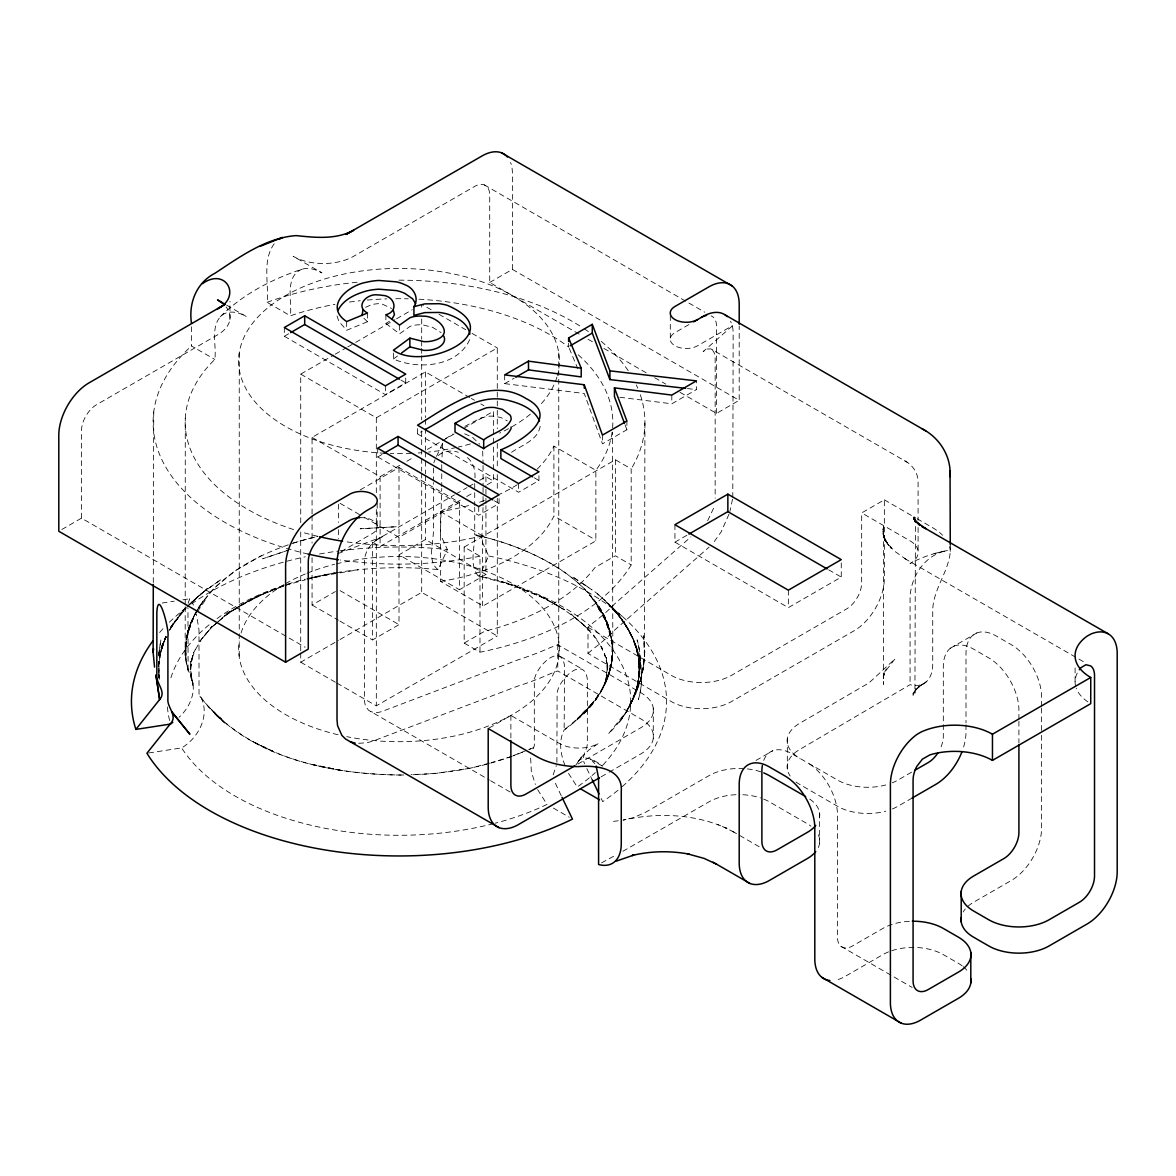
<?xml version="1.0" encoding="UTF-8"?>
<svg xmlns="http://www.w3.org/2000/svg" width="1176" height="1176" viewBox="0 0 1176 1176"><rect width="100%" height="100%" fill="white"/><g stroke="black" fill="none" stroke-linecap="round" stroke-linejoin="round"><path stroke-width="0.75" stroke-dasharray="5 3.75" d="M185.205 606.772L185.176 648.873C183.618 662.514 191.026 674.127 193.305 686.902C193.511 698.559 187.513 709.51 179.075 717.228M185.205 604.934L185.279 418.215M1075.084 681.654L1075.099 665.469M153.292 582.561L153.733 411.967M644.904 422.978L644.492 658.442C642.743 681.933 632.6 703.909 618.943 722.828C632.761 704.968 641.626 682.492 639.082 659.648L638.994 676.391L636.245 691.106L639.141 674.892L638.686 658.34L639.332 674.201L638.406 656.914L634.173 641.082L638.495 657.649L639.656 673.451C641.008 639.876 619.693 611.491 594.659 591.557C614.254 607.463 631.174 627.646 637.848 652.445L632.82 638.436L625.338 623.927L633.599 640.156L638.303 655.458L632.82 638.436L623.971 622.31L612.431 607.61C635.055 632.1 648.049 666.718 638.362 699.617C649.137 663.661 632.35 626.338 606.022 601.715L622.236 620.046L631.512 635.51M229.923 319.534L230.011 301.379M158.804 663.72L158.833 661.603L158.951 676.112L158.804 663.72L161.171 648.946L158.804 663.72L159.201 679.405M565.024 765.561C560.614 754.448 558.321 741.071 564.142 730.061C585.222 714.817 604.229 694.266 610.594 668.394C626.338 591.116 536.374 548.192 474.722 534.727L474.722 507.297M950.252 544.635C952.413 568.625 932.347 587.706 932.73 611.564L932.73 663.94A42.762 24.696 60 0 1 910.062 684.667L799.68 749.494A42.762 24.696 0 0 0 790.184 776.072M577.078 719.536C612.784 692.37 625.132 637.318 595.071 601.348L604.964 617.444L610.903 634.114C606.919 619.693 599.245 606.61 589.646 595.218L594.101 601.156M732.78 497.492L733.148 333.969A41.939 18.816 -69.2 0 0 732.383 325.914L732.192 325.796A42.762 24.696 -60 0 0 730.561 321.313M556.895 762.357L557.101 696.736C554.513 683.035 583.987 652.989 587.338 679.287L587.338 741.453C588.323 749.274 580.577 755.992 584.59 763.724M530.641 758.079L531.332 771.456L535.345 784.48M612.064 660.25C614.695 644.61 609.932 629.072 603.156 615.121C620.678 645.183 612.167 683.447 588.838 707.687C599.422 695.604 608.021 681.389 611.123 665.454L606.419 680.889L611.123 665.454M188.101 603.347L189.689 598.76L193.555 605.111M553.19 774.852L556.322 765.679M158.569 666.513L160.803 651.181L165.875 636.113L159.392 656.693L164.993 638.759M190.233 669.644L192.923 653.885L190.233 669.644L190.894 660.986L190.982 675.994L190.718 670.702L193.305 686.902L190.924 674.201L192.996 683.712L191.35 676.097M158.789 653.577L160.921 639.744L158.584 654.341M158.892 656.09L159.686 650.872L165.596 636.863M732.516 499.197L729.943 511.384M158.819 655.62L159.686 650.872L166.272 636.716M540.181 426.315C537.77 440.471 521.438 445.234 511.222 452.54M609.8 670.893L611.932 661.706L612.828 649.74L612.358 432.239M160.803 651.181L160.171 653.871L165.978 637.098M607.625 677.582L611.932 661.706L612.74 647.653L612.828 649.74C607.286 581.312 533.419 548.222 474.722 534.727C474.854 547.751 468.989 565.288 478.176 575.887L513.677 585.604L545.752 598.702L513.677 585.604L501.079 581.547C523.188 588.691 545.002 597.32 564.671 609.859L539.828 595.85C558.174 605.125 575.681 616.371 590.234 631.012L570.992 614.019L585.383 626.44L597.085 639.7L593.424 635.099L602.671 649.093L599.981 644.419L606.331 658.589L604.449 653.724L607.977 668.1L606.346 657.619L607.242 671.952L607.58 665.837L605.963 679.772L607.36 673.201L603.288 687.357L609.212 672.819L599.981 693.311L584.81 712.568L564.142 730.061L564.568 666.13C561.305 639.906 531.773 669.997 534.316 683.594L534.316 745.76L532.757 749.744M469.665 339.629C457.42 366.853 418.141 369.999 393.431 358.974L393.431 350.242M433.812 462.844L435.032 459.625M442.646 443.249L441.75 462.815M713.553 508.311L707.261 521.512M728.973 514.221L721.153 531.875L713.332 542.9M192.232 657.869L190.791 662.073L195.378 649.49L193.437 652.959L201.375 639.406L212.253 626.235L199.802 641.229L211.151 627.896L217.516 622.236M605.89 681.962C616.65 658.56 613.74 630.659 600.054 609.095M195.877 612.461L190.997 622.633L186.911 635.746L188.866 627.896L193.349 618.032L186.911 635.746L185.176 648.873L188.733 627.734L195.495 612.755M913.032 695.472L915.928 687.96L914.928 693.149L915.428 524.981M193.349 618.032L188.072 631.924L185.646 645.359C193.908 581.532 262.174 549.486 317.814 536.241M165.934 637.392L162.244 645.521L166.213 636.863M436.546 456.361L443.352 441.676M336.63 572.624A231.745 133.799 0 0 1 438.075 569.61L447.365 549.56L440.412 534.389L441.75 488.422M602.788 765.194A231.745 133.799 0 0 0 479.382 575.99L488.672 555.954L481.719 540.784L483.057 507.606M196.995 610.418C189.953 622.765 185.073 636.378 185.205 650.725C185.529 636.231 189.601 621.648 197.744 609.609M196.245 611.388L203.36 600.774L198.685 608.139M170.182 629.263L181.457 612.358L169.594 629.616L172.754 623.824L171.02 627.087L185.499 608.36M914.781 690.944L912.826 694.163L918.853 686.343L915.898 689.489L926.409 681.668L918.03 687.328L923.042 683.976M603.361 687.298L592.645 703.645L573.609 722.681M169.858 629.351L175.68 620.164L170.652 627.264L186.322 607.889M168.888 630.88L178.429 616.474L185.573 608.521M274.199 243.77C261.925 260.602 269.113 283.254 267.084 302.335L290.399 315.8A213.826 123.451 0 0 1 334.94 304.363M197.465 611.726L205.521 599.775M575.799 765.15L581.326 757.212L588.985 749.891L598.584 743.379A27.798 16.052 0 0 1 559.276 743.379L510.884 715.449L488.202 728.547M581.326 757.212L577.151 763.003C583.399 752.728 595.806 760.901 602.406 766.09M612.123 432.121A213.826 123.451 0 0 1 595.865 470.326L595.865 540.166L594.953 541.386L484.571 605.111L482.469 605.64L440.5 581.414L440.5 511.575A160.377 92.595 0 0 0 470.371 505.063M226.63 305.172L246.299 316.52C239.184 312.39 229.423 309.773 222.176 315.021C209.637 325.943 216.869 345.494 214.796 359.444A213.826 123.451 0 0 0 294.985 530.009M198.494 607.272L214.194 588.073L235.362 570.713L261.366 555.689M186.763 607.198L207.344 588.47L189.101 604.464M445.337 438.839L452.819 434.091M189.321 604.582L201.184 593.659L221.294 579.342L201.184 593.659L188.557 605.125M385.875 314.742L385.875 323.474L399.575 333.822L409.998 326.443A16.979 9.805 0 0 1 415.055 325.135L416.907 324.914A20.448 11.804 0 0 1 422.875 324.899L432.621 327.34L441.103 332.617M181.898 611.211L187.219 606.346M220.294 316.726C242.947 294.176 271.965 279.109 302.1 269.172C308.862 267.128 315.962 269.569 321.901 272.876L293.162 256.28A42.762 24.696 0 0 0 353.638 256.28L474.604 186.44A21.389 12.348 -60 0 1 489.716 195.172L489.716 282.475L581.708 335.572M218.795 621.104L225.16 615.46L215.869 623.574M732.383 325.914L703.16 351.58L707.261 349.022L710.877 348.89L906.52 461.845C913.135 465.858 917.736 473.193 918.088 480.969L918.088 520.365M588 627.278L671.158 675.289A42.762 24.696 0 0 0 731.634 675.289L846.558 608.947A21.389 12.348 -60 0 0 861.67 582.767L861.67 512.927L884.352 499.829L884.352 578.401A42.762 24.696 -60 0 1 854.114 630.777L731.634 701.484A42.762 24.696 0 0 1 671.158 701.484L588 653.474L588 627.278L593.219 622.707A245.931 141.987 0 0 0 614.445 604.067L690.871 536.947M588 653.474L593.219 648.887A245.931 141.987 0 0 0 614.445 630.248L709.157 547.09M214.546 624.735L210.563 628.219L217.295 622.501M218.633 621.354C237.346 604.949 260.072 594.071 283.416 585.971L252.913 598.378L225.131 614.431L262.968 593.718L242.462 604.317L224.116 616.136L244.799 603.038L268.51 591.66L283.828 586.001M438.251 455.538C443.646 450.761 451.657 449.996 458.302 452.26M148.661 752.993L181.648 747.892C199.626 737.249 211.533 712.876 199.023 693.884L198.994 629.998L196.392 614.019M393.431 358.974L400.266 353.932M365.589 307.318L372.028 304.408L377.819 303.687A13.715 7.923 0 0 1 382.215 304.099L391.564 308.435M385.875 323.474L389.432 321.254M284.327 327.531L284.327 336.262L289.031 333.558M300.718 522.747L300.718 374.13L333.705 355.079M335.278 354.167L346.273 347.831M347.846 346.92L354.138 343.289M355.696 342.378L394.974 319.71M396.547 318.799L412.261 309.729M61.828 529.509L81.482 518.16L305.113 647.27M489.716 282.475L512.398 269.377L739.204 400.31L739.204 326.031M284.327 336.262L385.36 394.592L405.72 382.847L405.72 374.115M312.066 513.927L312.066 437.413L425.462 371.939L469.768 397.517M300.718 374.13L376.32 417.774L497.286 347.934L497.286 408.484M377.702 448.218L377.702 456.95L382.391 454.23M417.539 428.711L417.539 433.944L422.213 431.239M504.68 374.909L504.68 383.641L514.206 378.143M312.066 437.413L380.098 476.692L400.575 464.873M406.881 461.242L413.173 457.596M427.344 449.423L454.127 433.959M463.579 428.505L493.494 411.233L493.494 436.296M360.224 489.907L399.002 467.534L459.478 502.446L459.478 589.749L485.938 574.461L485.938 505.665M688.945 324.576L674.936 332.661A16.038 9.261 0 0 0 674.936 345.759A16.038 9.261 0 0 0 697.618 345.759L732.192 325.796M341.113 551.588L372.542 533.434A16.038 9.261 0 0 0 375.732 522.982A16.038 9.261 0 0 0 359.797 517.675M399.002 467.534L399.002 624.662L372.542 639.935L372.542 542.165L454.436 494.89M456.009 493.979L467.034 487.614M468.621 486.702L473.34 483.968M479.646 480.337L485.938 476.706L493.494 481.058L493.494 472.105M372.542 542.165L380.098 546.531L460.419 500.153M466.725 496.522L473.031 492.891M487.202 484.703L493.494 481.058M459.478 502.446L399.002 537.359L363.325 516.779M312.066 557.659L312.066 605.023L335.41 591.543M485.938 574.461L425.462 539.549L399.002 554.822L459.478 589.749M377.702 456.95L478.735 515.279L499.094 503.519L499.094 494.802M417.539 433.944L518.572 492.274L538.946 480.514L538.946 471.796M504.68 383.641L584.266 393.49L602.45 443.852L626.896 429.74L626.896 421.008M619.825 397.267L671.805 403.809L696.413 389.609L696.413 380.877M464.167 547.06L615.371 459.757L631.189 468.901L631.189 564.921A245.902 141.973 0 0 1 479.984 652.21L464.167 643.081L464.167 547.06L479.984 556.189L479.984 652.21M680.037 392.343L716.522 413.408L739.204 400.31M300.718 653.033L300.718 662.206L338.423 640.435M339.996 639.524L421.684 592.366L497.286 636.01L497.286 498.404M464.167 643.081L484.571 631.306A213.826 123.451 0 0 0 594.953 567.567L615.371 555.792L631.189 564.921M336.939 683.124L376.32 705.85L497.286 636.01M674.936 524.716L674.936 542.165L687.387 534.977M674.936 542.165L788.346 607.639L841.266 577.093L841.266 559.629M577.96 764.018L640.92 727.665A42.762 24.696 0 0 0 640.92 692.752L557.762 644.742L549.824 647.755A245.931 141.987 0 0 1 517.543 660.015L382.612 711.23A22.182 15.141 -48.7 0 1 373.498 712.362L370.896 711.598M601.156 776.822L607.522 773.147M609.109 772.22L640.92 753.86A42.762 24.696 0 0 0 640.92 718.948L557.762 670.937L549.824 673.951A245.931 141.987 0 0 1 517.543 686.196L373.498 740.88L367.162 742.762L358.136 743.32M756.05 760.402L772.676 750.803M950.399 648.211L976.8 632.953M911.562 772.191L897.964 780.055A42.762 24.696 0 0 1 892.246 782.819M912.135 798.048L897.964 806.236A42.762 24.696 0 0 1 892.246 809M464.887 426.359L480.234 418.274L486.32 416.569A19.448 11.231 0 0 1 494.581 416.23L500.917 417.553L507.282 420.876M601.539 862.875L614.872 855.613M622.854 851.292L708.966 801.87A42.762 24.696 0 0 1 739.954 794.638M337.056 315.903L338.806 321.313L346.655 330.294L367.485 321.739L367.485 313.007M522.511 752.17L512.898 755.977M529.024 749.509L533.904 747.51L528.862 749.509M302.1 269.172C284.122 276.419 292.251 301.894 290.399 315.8M512.03 756.139C480.425 768.031 446.512 773.543 412.82 774.734M513.721 755.462L527.171 750.17M338.173 553.514L382.612 536.638C372.821 540.651 364.839 550.221 364.369 561.025L364.369 700.69L365.471 706.247L368.647 710.304L489.422 780.026M511.354 756.565L491.333 762.68M285.533 585.383L290.634 583.502L287.855 584.428M934.009 553.602L947.753 550.412C934.641 553.014 921.778 556.998 910.062 563.554A27.798 16.052 0 0 0 910.062 540.857L861.67 512.927M288.546 550.089L262.645 558.806L288.767 550.015M943.784 551.323C923.38 556.895 910.327 577.989 910.062 598.481L910.062 684.667M293.191 543.003L315.932 536.8M285.077 585.354L305.407 579.841M307.098 579.386L337.674 572.33L311.199 577.739L358.019 569.801M489.569 763.136L470.253 768.207L434.767 773.543L411.027 774.675M162.112 603.038L174.18 601.171M182.794 599.833L189.689 598.76M613.519 821.348L618.253 820.804M438.075 569.61C426.447 561.496 434.106 540.769 433.415 528.333L433.415 482.616M478.176 575.887L479.382 575.99M687.401 388.565L696.413 389.609M464.608 433.797L472.355 437.119L479.617 444.131M734.015 832.211L725.665 827.86L726.886 828.418C694.575 813.733 657.384 812.381 623.074 820.128L633.467 817.643L645.433 812.366L708.966 775.69A42.762 24.696 0 0 1 742.923 768.545M726.886 828.418L717.845 824.611M484.321 184.911L704.777 312.199M904.653 460.772L907.21 462.241M884.352 499.829L915.575 517.852M917.133 518.748L932.73 527.759A59.873 34.56 0 0 1 942.535 535.212M588.059 339.247L592.807 341.981M603.92 348.405L646.741 373.115M654.664 377.702L665.763 384.111M904.653 558.541L1086.492 663.455M431.136 309.744L421.684 304.29L421.684 309.803M439.001 314.301L465.784 329.75M472.076 333.396L497.286 347.934M828.654 569.816L841.266 577.093M471.341 398.444L474.516 400.266M480.837 403.927L484.012 405.749M537.241 469.077A160.377 92.595 0 0 0 553.911 446.101L595.865 470.326M400.987 380.113L405.72 382.847M534.183 477.765L538.946 480.514M440.5 581.414A160.377 92.595 0 0 0 553.911 515.941L595.865 540.166M494.361 500.785L499.094 503.519M191.482 326.766L191.482 345.979L214.796 359.444M440.5 511.575L482.469 535.8L482.469 605.64M340.07 503.343L361.782 515.882M560.511 656.561L583.237 669.688M340.07 590.631L399.002 624.662M732.148 831.123L760.666 847.587M312.066 605.023L338.423 620.237M339.967 621.134L372.542 639.935M841.016 946.357L912.179 987.443M300.718 662.206L335.366 682.212M553.396 808.088L569.287 817.261M490.657 780.746L512.839 793.55M602.171 765.958L589.985 758.887L594.909 763.65M906.52 559.614L894.348 551.015L885.748 541.18L891.511 548.575L890.158 546.855M367.485 321.739L363.119 317.535M622.178 616.298L609.506 605.184L619.076 615.915L630.483 633.114L636.716 647.579M467.372 457.567C474.457 463.373 475.78 473.105 474.722 481.69M712.347 349.742L714.435 353.168L715.155 358.504L715.155 498.168M887.204 543.062L888.6 545.399L883.882 537.226L887.204 543.062L882.926 533.683L886.601 542.871L883.441 534.463L882.691 530.626L885.013 540.343L882.985 528.818L883.47 535.889L883.47 526.627L883.47 684.285L883.47 675.039L883.058 679.552L884.278 672.79L883.279 676.95L886.469 668.953L884.293 672.643L895.112 658.78L869.152 682.771L799.68 723.313A42.762 24.696 0 0 0 799.68 758.226M599.466 610.197L596.644 605.273L605.831 621.384L611.138 638.171L605.831 621.384M568.493 773.338L577.284 786.965A231.745 133.799 0 0 0 595.321 772.573M537.638 789.64L547.046 804.413A231.745 133.799 0 0 1 495.287 823.185M586.853 768.619L592.248 779.864M601.215 798.548L602.7 801.635A267.555 154.468 0 0 0 618.782 789.581M561.231 795.726L554.352 781.173M569.302 348.405L577.71 368.544M625.029 424.771L626.896 429.74M188.116 671.055L185.573 656.855L185.367 647.094L185.646 658.428L185.573 656.855L188.116 671.055L187.954 607.874M158.407 674.127L159.01 677.626M482.675 451.143L483.057 463.726M158.76 674.333L159.274 677.788M158.907 675.391L159.113 678.067M1041.598 706.217L1041.598 697.118A42.762 24.696 60 0 0 1011.36 644.742L996.234 636.01A42.762 24.696 60 0 0 965.996 653.474L965.996 722.902M1041.598 708.025L1041.598 733.486M1041.598 735.309L1041.598 828.066A42.762 24.696 -60 0 1 1011.36 880.442L973.566 902.257A42.762 24.696 0 0 0 963.203 911.959M1018.916 719.33L1018.916 710.216A42.762 24.696 60 0 0 988.678 657.84L973.566 649.108A42.762 24.696 60 0 0 943.314 666.572L943.314 736.396A21.389 12.348 -60 0 1 939.786 749.671M1018.916 721.153L1018.916 743.041M965.996 724.725L965.996 732.031A42.762 24.696 -60 0 1 962.585 750.141M918.088 527.524L918.088 553.602M819.598 812.822L819.598 843.31M788.346 590.176L788.346 607.639M787.317 738.616L787.317 769.104M716.522 413.408L716.522 326.119A21.389 12.348 -60 0 0 711.112 315.859M671.805 395.077L671.805 403.809M670.305 315.58L670.305 340.011M653.283 708.055L653.283 738.557M615.371 459.757L615.371 555.792M602.45 435.12L602.45 443.852M568.611 343.245L568.611 346.729M558.762 352.962L558.762 657.178M557.762 644.742L557.762 670.937M553.911 446.101L553.911 515.941M518.572 483.542L518.572 492.274M512.398 269.377L512.398 173.342A42.762 24.696 -60 0 0 510.575 162.464M510.884 715.449L510.884 738.734M497.286 410.321L497.286 428.667M497.286 443.352L497.286 467.21M497.286 474.545L497.286 491.053M493.494 438.089L493.494 445.248M493.494 447.042L493.494 470.326M485.938 476.706L485.938 487.57M485.938 489.378L485.938 496.61M485.938 498.418L485.938 503.857M483.057 465.549L483.057 485.673M483.057 487.496L483.057 494.817M483.057 496.639L483.057 505.783M478.735 506.547L478.735 515.279M474.722 483.512L474.722 490.833M474.722 492.656L474.722 505.46M441.75 464.652L441.75 471.958M441.75 473.796L441.75 486.599M433.415 467.989L433.415 480.793M425.462 371.939L425.462 417.495M425.462 419.317L425.462 426.594M425.462 428.417L425.462 450.276M425.462 452.099L425.462 459.39M425.462 461.212L425.462 473.957M425.462 475.78L425.462 539.549M421.684 318.975L421.684 339.158M421.684 340.996L421.684 346.494M421.684 348.331L421.684 353.829M421.684 355.666L421.684 419.891M421.684 430.901L421.684 447.409M421.684 449.247L421.684 456.582M421.684 458.42L421.684 471.267M421.684 473.105L421.684 592.366M399.575 325.091L399.575 333.822M385.36 385.875L385.36 394.592M380.098 476.692L380.098 546.531M377.173 503.255L377.173 527.701M376.32 417.774L376.32 493.009M376.32 509.517L376.32 705.85M346.655 321.562L346.655 330.294M338.526 504.269L338.526 522.453M338.526 529.729L338.526 538.814M312.066 515.75L312.066 543.077M300.718 531.919L300.718 651.195M239.243 352.962L239.243 631.865M239.243 633.702L239.243 657.178M81.482 518.16L81.482 430.872A21.389 12.348 -60 0 1 96.594 404.676L217.56 334.851A42.762 24.696 0 0 0 226.086 306.951M385.022 453.275A160.377 92.595 0 0 1 239.61 350.815A160.377 92.595 0 0 1 420.391 269.275A160.377 92.595 0 0 1 557.395 375.511M556.939 377.114A160.377 92.595 0 0 1 555.263 381.862M553.911 384.993A160.377 92.595 0 0 1 539.755 405.397M530.376 414.143A160.377 92.595 0 0 1 499.58 433.15M470.371 443.955A160.377 92.595 0 0 1 458.214 447.071M456.479 447.468A160.377 92.595 0 0 1 428.579 452.04M421.655 452.701A160.377 92.595 0 0 1 418.186 452.951M411.247 453.348A160.377 92.595 0 0 1 390.241 453.48M1087.873 701.866A53.464 30.87 0 0 1 1076.202 688.122M1075.702 686.519A53.464 30.87 0 0 1 1077.833 672.055M909.357 921.308A42.762 24.696 0 0 0 882.838 928.452L852.6 945.916A21.389 12.348 -60 0 1 837.474 937.184L837.474 814.968A42.762 24.696 60 0 0 807.236 762.592M763.709 760.431A42.762 24.696 60 0 1 792.124 753.86L837.474 780.055A42.762 24.696 0 0 0 885.793 784.965M640.288 394.739A245.902 141.973 0 0 1 631.189 468.901M479.984 556.189A245.902 141.973 0 0 1 340.231 559.996M308.097 554.058A245.902 141.973 0 0 1 191.482 345.979M267.084 302.335A245.902 141.973 0 0 1 359.415 282.019M398.987 280.167A245.902 141.973 0 0 1 582.781 327.81M584.266 328.795A245.902 141.973 0 0 1 588.647 331.764M601.245 341.393A245.902 141.973 0 0 1 628.469 371.116M636.319 384.964A245.902 141.973 0 0 1 637.774 388.212M482.469 535.8A213.826 123.451 0 0 1 344.333 541.489M317.711 536.33A213.826 123.451 0 0 1 301.997 532.155M349.448 302.041A213.826 123.451 0 0 1 360.268 300.733M367.309 300.056A213.826 123.451 0 0 1 386.86 298.88M395.753 298.704A213.826 123.451 0 0 1 408.263 298.807M418.965 299.219A213.826 123.451 0 0 1 568.846 347.14M578.21 354.799A213.826 123.451 0 0 1 612.343 430.416M949.458 546.517A59.873 34.56 0 0 1 950.267 551.853M795.99 781.981A42.762 24.696 0 0 0 799.68 784.407L837.474 806.236A42.762 24.696 0 0 0 885.793 811.161M962.13 965.805A42.762 24.696 0 0 0 958.44 963.365L943.314 954.633A42.762 24.696 0 0 0 916.81 947.503M963.232 966.672A42.762 24.696 0 0 1 968.789 973.067M888.556 951.869A42.762 24.696 0 0 0 882.838 954.633L845.044 976.462A42.762 24.696 -60 0 1 834.695 980.328M891.702 950.722A42.762 24.696 0 0 1 913.825 947.415M742.923 794.741A42.762 24.696 0 0 1 760.578 797.945M763.724 799.107A42.762 24.696 0 0 1 769.442 801.87L807.236 823.7A42.762 24.696 0 0 1 810.925 826.125M747.363 768.913A42.762 24.696 0 0 1 763.724 772.911M818.305 834.769A42.762 24.696 0 0 1 818.305 847.543M809.764 799.092A42.762 24.696 0 0 1 818.305 821.362M517.234 484.703A160.377 92.595 0 0 1 499.58 494.258M484.336 500.535A160.377 92.595 0 0 1 477.441 502.902M336.321 563.877A160.377 92.595 0 0 1 559.276 645.874A160.377 92.595 0 0 1 346.788 736.661M338.041 734.75A160.377 92.595 0 0 1 239.243 641.038M241.065 633.026A160.377 92.595 0 0 1 283.975 584.59M285.606 583.634A160.377 92.595 0 0 1 305.26 573.976M307.01 573.271A160.377 92.595 0 0 1 334.616 564.304M493.538 823.641A231.745 133.799 0 0 1 181.648 747.892M169.609 720.52A231.745 133.799 0 0 1 167.404 706.276M170.902 677.817A231.745 133.799 0 0 1 211.357 622.971M217.075 618.605A231.745 133.799 0 0 1 305.04 579.18M306.789 578.739A231.745 133.799 0 0 1 334.866 572.918M488.672 555.954A267.555 154.468 0 0 1 620.134 788.435M159.627 632.497A267.555 154.468 0 0 1 164.317 627.308M169.359 622.222A267.555 154.468 0 0 1 184.573 609.095M191.556 603.935A267.555 154.468 0 0 1 305.29 556.807M319.475 553.999A267.555 154.468 0 0 1 338.541 551.015M340.305 550.78A267.555 154.468 0 0 1 447.365 549.56M186.308 641.449L185.852 658.575L186.308 641.449M644.727 651.577L644.492 658.442L643.625 635.746L644.727 651.577L642.934 670.173L644.727 651.577M639.641 662.397L638.994 676.391L635.628 692.311L629.572 706.952C640.038 686.181 643.169 662.367 637.113 639.847C647.329 673.936 633.188 709.731 608.521 733.765L626.279 711.73L637.142 688.254L638.524 681.624L632.982 699L625.47 713.141C635.231 698.147 640.009 680.257 639.641 662.397M643.757 664.749L640.17 681.639L643.757 664.749M641.126 677.832L635.569 694.193L641.126 677.832M592.307 703.322L577.739 718.374L592.307 703.322M381.465 527.554L360.135 528.774L396.738 526.73L381.465 527.554M403.721 775.013C330.485 774.808 245.784 757.976 199.597 695.795C246.343 757.682 330.221 774.763 403.706 775.072M341.746 770.53L313.948 764.841L341.746 770.53M272.964 751.258L252.149 741.233L272.964 751.258M585.236 585.163L572.139 576.593L592.101 589.94L585.236 585.163M224.734 722.961L214.076 713.317L224.734 722.961M223.455 721.035L208.137 706.276L223.455 721.035"/><path stroke-width="1.5" d="M153.292 584.399L153.13 652.268L154.556 667.071M413.937 306.657C419.538 298.19 413.687 287.738 404.853 284.71A31.487 18.169 0 0 0 396.621 281.873L378.966 280.461A39.175 22.623 0 0 0 366.486 282.255C348.699 285.165 323.238 305.936 346.655 321.562L367.485 313.007C354.211 305.995 367.559 293.044 377.819 294.956A13.715 7.923 0 0 1 382.215 295.367C394.151 295.441 399.605 311.111 385.875 314.742L399.575 325.091L409.998 317.711A16.979 9.805 0 0 1 415.055 316.403L416.907 316.182A20.448 11.804 0 0 1 422.875 316.182C437.016 315.433 456.215 333.999 434.517 340.349A18.008 10.393 0 0 1 429.431 341.437A19.919 11.495 0 0 1 423.757 341.628L409.865 338.129L393.431 350.242C424.183 372.263 511.751 332.69 447.262 305.319A32.237 18.61 0 0 0 439.074 303.702L424.771 303.878L413.937 306.657L413.937 315.374L424.771 312.61L439.074 312.434A32.237 18.61 0 0 1 447.262 314.036C456.891 317.123 468.136 323.194 469.871 334.204M337.982 310.405C343.304 299.527 355.417 294.118 366.486 290.986A39.175 22.623 0 0 1 378.966 289.193L396.621 290.604A31.487 18.169 0 0 1 404.853 293.441L412.688 298.88L415.613 303.717M363.016 309.729L362.046 315.477M172.828 722.329L170.579 724.048L135.857 729.414L159.627 699.558C166.86 691.517 155.673 683.506 156.834 674.848L156.834 612.681C158.216 586.295 169.712 631.115 167.903 636.525L167.903 698.706C166.742 707.364 177.929 715.361 170.696 723.402L146.927 753.257A267.555 154.468 0 0 0 572.462 819.099L562.01 797.328M392.049 319.034L394.46 314.58L393.343 310.346M507.429 157.04A42.762 24.696 -60 0 0 482.16 155.893L346.082 234.45L353.638 230.261C335.983 239.831 315.315 237.581 296.161 235.612C266.246 237.67 239.551 257.044 215.223 273.097C196.377 282.74 188.41 303.085 191.482 323.282M401.648 352.918L409.865 346.861L409.865 338.129M202.478 283.636C225.998 266.776 241.991 296.852 217.56 308.832L225.116 304.29L89.038 382.861A42.762 24.696 -60 0 0 58.8 435.238L58.8 531.258L285.606 662.206L308.274 649.108L308.274 561.805A21.389 12.348 -60 0 1 323.4 535.624L349.86 520.351A16.038 9.261 0 0 1 359.797 517.675M279.521 239.14L282.416 237.434L260.014 246.401M304.687 315.785L284.327 327.531L385.36 385.875L405.72 374.115L304.687 315.785L304.687 324.517L399.414 379.201M290.59 332.646L304.687 324.517M398.061 436.458L377.702 448.218L478.735 506.547L499.094 494.802L398.061 436.458L398.061 445.19L492.773 499.874M515.794 377.217L528.494 369.881L581.209 376.923L581.209 368.191L528.494 361.15L504.68 374.909L584.266 384.758L602.45 435.12L626.896 421.008L614.445 387.86L671.805 395.077L696.413 380.877L609.903 370.852L592.278 324.341L568.611 337.997L568.611 341.496M383.964 453.333L398.061 445.19M425.33 429.446C450.54 416.289 476.339 393.063 507.106 400.119C519.483 403.147 533.977 408.528 539.49 420.979M570.184 345.817L592.278 333.073L592.278 324.341M455.009 423.331L474.222 412.438L486.32 407.837A19.448 11.231 0 0 1 494.581 407.499L502.402 409.395L510.061 415.069A18.404 10.628 0 0 1 510.987 419.935C506.253 430.607 492.2 433.106 483.689 439.897L455.009 423.331L455.009 432.062L483.689 448.629C492.2 441.838 506.253 439.339 510.987 428.667A18.404 10.628 0 0 0 511.104 427.035M693.62 321.871L702.91 316.506A42.762 24.696 -60 0 1 727.224 316.623M500.858 449.805C520.321 442.058 561.687 416.73 525.966 398.488C489.025 375.57 448.13 406.308 417.539 425.212L518.572 483.542L538.946 471.796L500.858 449.805L500.858 458.537L532.596 476.853M727.856 494.155L674.936 524.716L788.346 590.176L841.266 559.629L727.856 494.155L727.856 511.619L827.081 568.905M688.945 534.08L727.856 511.619M574.799 765.841L526.01 794.02A21.389 12.348 -60 0 1 510.884 785.289L510.884 740.512M599.569 777.733L518.454 824.567A42.762 24.696 -60 0 1 488.202 807.103L488.202 728.547L536.594 756.477A59.873 34.56 0 0 0 578.313 766.605C595.556 765.076 623.118 767.972 621.266 791.389L621.266 843.78A42.762 24.696 60 0 1 598.584 864.492L598.584 778.306L596.203 766.032M914.59 770.442L928.202 762.592A21.389 12.348 -60 0 0 937.919 752.89M970.803 978.682A42.762 24.696 0 0 1 958.44 998.292L920.646 1020.107A42.762 24.696 -60 0 1 890.394 1002.658L890.394 784.407A42.762 24.696 -60 0 1 916.854 734.486L920.823 732.148A53.464 30.87 0 0 1 992.456 734.221L1090.74 677.479A53.464 30.87 0 0 1 1087.153 636.113L1090.74 634.099A42.762 24.696 -60 0 1 1117.2 653.474L1117.2 871.71A42.762 24.696 -60 0 1 1086.962 924.086L1049.154 945.916A42.762 24.696 0 0 1 988.678 945.916L973.566 937.184A42.762 24.696 0 0 1 961.204 917.574M912.135 798.048L935.758 784.407A42.762 24.696 -60 0 0 961.953 751.832M912.326 921.22A42.762 24.696 0 0 1 943.314 928.452L958.44 937.184A42.762 24.696 0 0 1 958.44 972.096L928.202 989.56A21.389 12.348 -60 0 1 913.076 980.828L913.076 780.041A21.389 12.348 -60 0 1 916.854 766.311L922.381 759.152L929.937 754.86A53.464 30.87 0 0 1 992.456 760.402L1090.74 703.66L1090.74 677.479M616.371 861.097L633.629 855.128L632.129 855.496C650.74 850.968 670.291 850.601 689.092 854.143L687.401 853.805L704.13 858.407L716.743 864.287M592.278 333.073L609.903 379.583L685.593 388.359M350.036 741.615L355.255 743.129M409.865 346.861L423.757 350.36A19.919 11.495 0 0 0 429.431 350.154A18.008 10.393 0 0 0 434.517 349.066C439.942 347.655 446.836 342.525 443.852 336.189M501.593 152.836L732.119 285.93M921.94 428.681C937.654 436.605 949.208 452.878 950.046 470.635L950.252 544.517M1107.968 633.673L921.94 526.451L925.659 528.612L916.898 522.394L919.823 525.363L914.075 518.939L915.986 522.085L913.928 518.087L915.281 521.453L914.134 517.161L915.148 521.571M223.616 303.423L217.56 299.924A42.762 24.696 0 0 1 222.352 303.217M805.663 796.593L769.442 775.69A42.762 24.696 0 0 0 763.724 772.911M713.009 862.14L750.009 883.485M580.459 788.802L599.525 799.798M821.877 977.359L901.198 1023.164M499.006 827.625L345.538 739.013L341.893 735.412L337.556 725.665L337.012 719.815L337.012 562.687A41.939 28.606 -48.7 0 1 338.173 553.514L337.968 553.396A42.762 24.696 -60 0 1 367.25 510.31L372.542 507.253A16.038 9.261 0 0 0 372.542 494.155A16.038 9.261 0 0 0 349.86 494.155L315.844 513.794A42.762 24.696 -60 0 0 285.606 566.17L285.606 662.206M725.107 314.889L925.659 430.842M592.248 779.864L598.996 793.903M568.611 337.997L581.209 368.191M624.412 423.11L614.445 396.591L614.445 387.86M1018.916 744.864L1018.916 832.432A21.389 12.348 -60 0 1 1003.804 858.612L973.566 876.076A42.762 24.696 0 0 0 973.566 910.988L988.678 919.72A42.762 24.696 0 0 0 1049.154 919.72L1079.406 902.257A21.389 12.348 -60 0 0 1094.518 876.076L1094.518 675.289A21.389 12.348 -60 0 0 1090.74 665.925L1085.933 664.719L1081.141 667.571A53.464 30.87 0 0 0 1079.333 669.776M992.456 734.221L992.456 760.402M970.803 952.487L970.803 982.974M961.204 891.379L961.204 921.866M950.046 470.635L950.046 476.662M739.204 324.223L739.204 304.29A42.762 24.696 -60 0 0 708.966 286.826L674.936 306.48A16.038 9.261 0 0 0 674.936 319.563A16.038 9.261 0 0 0 697.618 319.563M609.903 370.852L609.903 379.583M584.266 384.758L584.266 388.242M528.494 361.15L528.494 369.881M483.689 439.897L483.689 448.629M701.396 317.388A21.389 12.348 -60 0 1 706.57 315.447M762.342 765.517A42.762 24.696 60 0 0 761.886 771.324L761.886 841.149A21.389 12.348 -60 0 0 776.998 849.88L807.236 832.432A42.762 24.696 0 0 0 815.762 825.405M338.438 559.732A245.902 141.973 0 0 1 308.097 554.058M342.613 541.225A213.826 123.451 0 0 1 319.46 536.726M829.918 980.519A42.762 24.696 -60 0 1 814.806 958.999L814.806 828.066A42.762 24.696 60 0 0 784.554 775.69L769.442 766.958A42.762 24.696 60 0 0 739.204 784.407L739.204 862.978A42.762 24.696 -60 0 0 769.442 880.442L807.236 858.612A42.762 24.696 0 0 0 815.762 851.586M135.857 729.414A267.555 154.468 0 0 1 152.836 640.964M153.409 648.858L153.13 652.268L153.512 648.784M189.733 734.03L171.902 712.009L189.733 734.03M159.627 699.558L155.967 675.215L159.627 699.558"/></g></svg>
